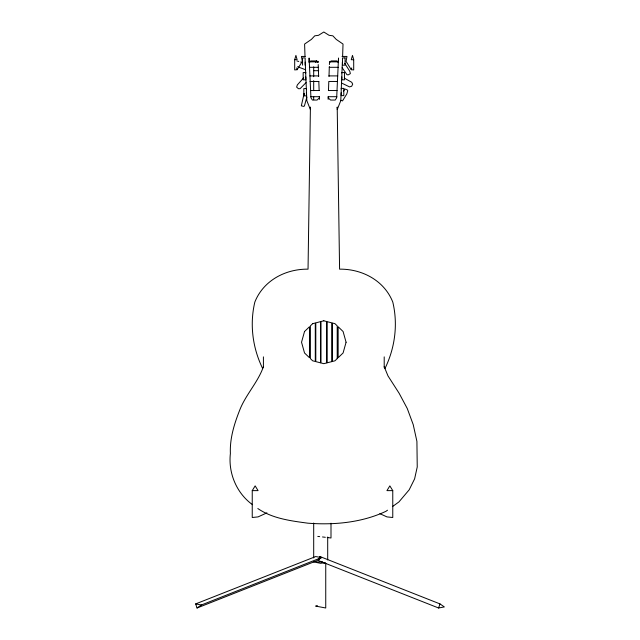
<?xml version="1.0" encoding="UTF-8"?>
<svg xmlns="http://www.w3.org/2000/svg" width="640" height="640" viewBox="0 0 640 640"><rect width="100%" height="100%" fill="white"/><g stroke="black" fill="none" stroke-linecap="round" stroke-linejoin="round"><path stroke-width="0.96" d="M303.824 95.848L303.824 88.6L306.424 88.6L306.424 95.848L303.824 95.848L303.824 93.688M328.16 99.36L328.272 96.376M328.48 90.408L328.8 81.456L337.576 81.464M328.984 76.48L329.336 66.536M329.408 64.544L329.48 62.552L331.288 61.04L336.832 61.04L338.512 62.552L338.512 58.016L336.68 97.808L335.24 100.048L330.568 100.048L328.056 97.808M341.112 92.768L340.784 100.68L337.208 109.592M341.272 88.808L341.768 76.944M341.928 72.992L342.376 62.112M342.624 56.176L343.016 44.064L336.192 39.376L332.864 35.832L329.056 35.296L323.808 32L318.568 35.296L314.752 35.832L311.432 39.376L304.6 44.064L305 56.176M304.144 93.432L301.328 105.84L303.84 106.424L304.44 105.896L306.864 97.064M353.704 59.712L351.256 59.712L352.48 55.392L353.704 59.712L353.704 69.928L351.256 69.696L351.744 67.936M294.688 59.712L295.912 55.392L297.136 59.712L294.688 59.712L294.688 69.928L297.136 69.696L302.328 61.368L301.424 56.44L305.384 56.44M319.96 556.544L318.56 560.624L438.6 608L444.344 606.928L439.992 603.912L319.96 556.544L321.408 557.544M438.6 608L439.992 603.912M263.408 366.728C258.088 381.856 246.6 393.736 240.36 408.496C234.608 422.792 229.696 437.888 230.384 453.496C228.144 472.992 236.512 493.152 252.488 504.672M384.96 368.52C395 347.976 398.112 324.376 392.784 302.064C384.24 280.504 362.088 268.872 339.584 269.16L337.208 107.072L337.208 108.328M315.696 62.464L316.696 60.736M252.24 490.624L255.152 485.888L258.072 490.624L252.24 490.624L252.24 517.504L258.072 516.896L266.904 512.856M343.44 91.264L344.984 89.016L347.336 89.96L347.768 90.72L346.808 93.936L342.504 100.92L340.928 100.296M303.672 77.84L297.344 84.912L296.616 87.112L298.448 88.704L300.08 88.696L306.04 82.632M319.56 97.808L317.048 100.048L312.384 100.048L310.944 97.808L309.104 58.016L309.104 62.552L310.792 61.04L316.336 61.04L318.144 62.552M387.504 510.192L385.976 511.296C361.776 522.648 334.28 525.184 307.88 523.184C290.72 520.864 272.408 518.568 257.824 508.536M392.848 506.328L398.944 501.912L409.192 489.8L414.616 478.848L417.24 466.976L416.912 441.36L413.216 424.616L407.256 408.496L399.128 393.264L387.984 375.896L384.208 366.728M197.048 608L201.4 604.984L321.44 557.608L315.688 556.544L195.656 603.912L197.048 608L317.08 560.624L321.44 557.608M325.072 562.472L320.696 563.312L313.696 561.96L322.696 561.96M317.48 605.744L315.64 606.088L325.744 608L325.744 563.312L322.992 562.792M342.016 56.44L346.968 56.44L346.064 61.368L351.256 69.696M309.288 61.368L318.232 61.368M330.16 61.368L338.112 61.368M309.224 61.856L318.232 61.856M329.392 61.856L338.4 61.856M309.384 67.304L318.36 67.304M329.264 67.304L338.232 67.304M313.696 70.704L318.696 70.704M309.872 75.904L318.736 75.904M328.888 75.904L337.752 75.904M310.04 81.464L318.864 81.464M310.544 90.536L319.256 90.536M328.368 90.536L337.072 90.536M310.744 96.704L319.408 96.704M328.208 96.704L336.88 96.704M392.768 490.624L386.936 490.624L389.848 485.888L392.768 490.624L392.768 517.504L386.936 516.896L379.872 513.664M317.784 536.392L319.672 536.616M322.504 536.96L325.336 537.296M327.224 537.528L331 537.984L331 523.224M195.656 603.912L201.4 604.984M296.896 60.936L298.784 61.488M300.68 62.04L302.576 62.6M297.592 66.736L305.624 69.744M341.784 83.128L349.544 86.896L351.664 86.272L352.688 84.208L351.736 82.288L344.328 78.12M342.168 67.728L346.928 74.648L348.232 74.888L350.376 73.624L349.792 71.312L344.736 63.328M262.656 368.52C252.616 347.976 249.512 324.376 254.84 302.064C263.376 280.504 285.528 268.872 308.04 269.16L310.416 107.072L310.416 108.328M310.416 109.592L306.832 100.68L306.512 92.768M296.648 67.936L297.136 69.696M305.24 62.112L305.696 72.992M305.856 76.944L306.344 88.808M318.216 64.544L318.64 76.48M318.816 81.456L319.136 90.408M319.352 96.376L319.456 99.36M384.208 356.872L384.208 367.464M327.696 537L327.696 559.968M313.696 66.864L313.696 76.696M313.696 80.688L313.696 90.68M313.696 96.664L313.696 99.664M313.696 523.024L313.696 557.968M305.152 65.16L305.152 57.912L302.56 57.912L302.56 65.16M263.408 356.872L263.408 367.464M304.52 331.52L301.536 342.24L304.52 352.96L309.472 357.728L309.472 326.752L304.52 331.52M346.08 342.24L343.096 352.96L338.144 357.728L338.144 326.752L343.096 331.52L346.08 342.24M312.672 323.672L310.4 325.856L310.4 358.624L312.672 360.808L315.288 361.48L315.288 323L312.672 323.672M337.216 358.624L334.944 360.808L332.336 361.48L332.336 323L334.944 323.672L337.216 325.856L337.216 358.624M320.584 321.632L315.8 322.864L315.8 361.616L320.584 362.848L320.584 321.632M323.808 320.8L320.936 321.536L320.936 362.936L323.808 363.68L326.688 362.936L326.688 321.536L323.808 320.8M331.824 361.616L327.032 362.848L327.032 321.632L331.824 322.864L331.824 361.616M345.064 57.912L342.464 57.912L342.464 65.16L345.064 65.16L345.064 57.912M305.76 72.568L303.16 72.568L303.16 79.816L305.76 79.816L305.76 72.568M344.456 72.568L341.864 72.568L341.864 79.816L344.456 79.816L344.456 72.568M343.808 88.392L341.208 88.392L341.208 95.632L343.808 95.632L343.808 88.392"/></g></svg>
